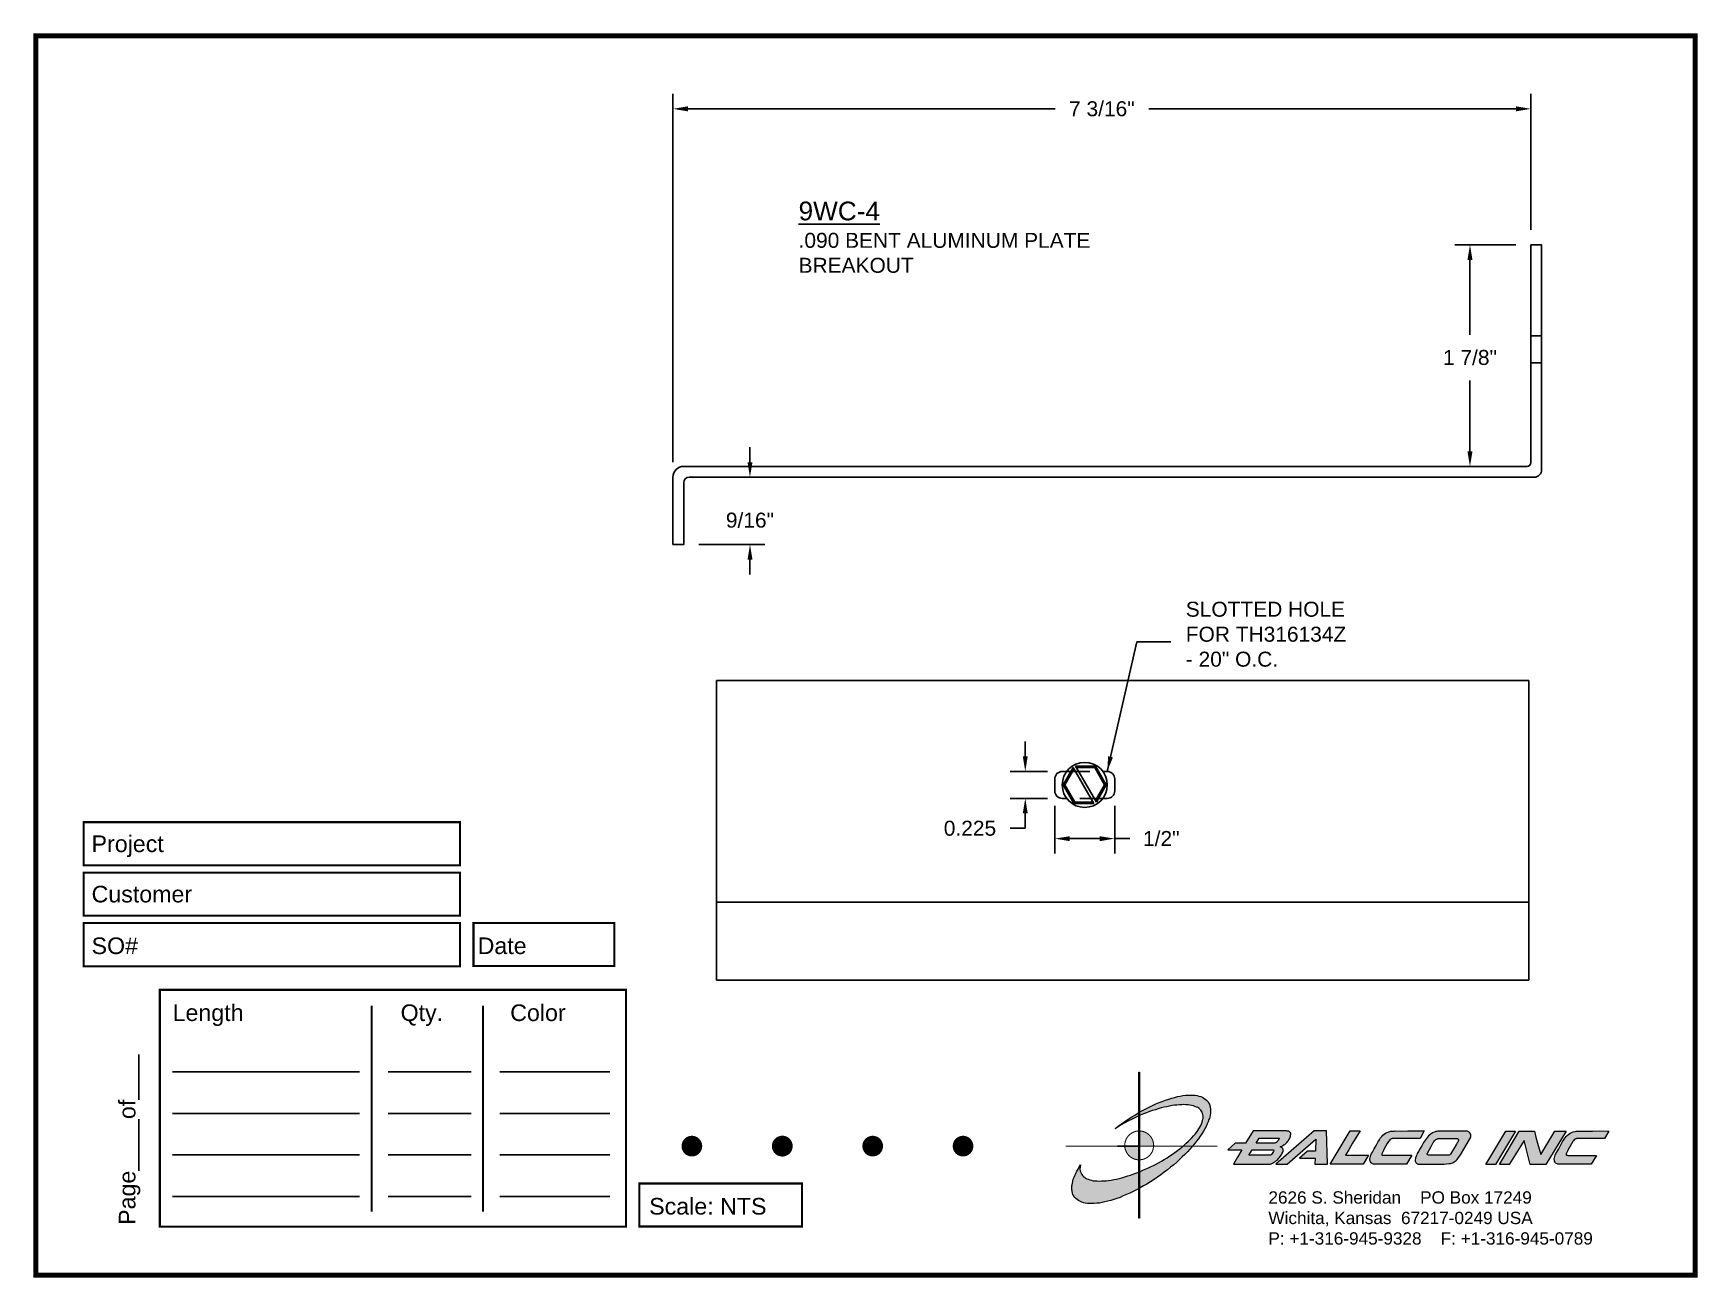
# Paper-space layout 'Breakout' of a CAD drawing. Header units: inches. Extents: x 0 to 10, y 0 to 7.5.
# The model-space entities are those that its viewports show. They can reach past a viewport. Long polylines and large blocks are cut down to what shows.
import ezdxf

# ---------------------------------------------------------------- set-up
doc = ezdxf.new("R2010")
doc.units = ezdxf.units.IN
doc.header["$MEASUREMENT"] = 0
doc.linetypes.add('HIDDEN', pattern=[0.375, 0.25, -0.125])
for name, color, linetype in [('ANCHORS', 4, 'Continuous'), ('Border', 7, 'Continuous'), ('DIMENSIONS', 3, 'Continuous'), ('METALS', 7, 'Continuous'), ('TEXT', 2, 'Continuous')]:
    doc.layers.add(name, color=color, linetype=linetype)
doc.styles.add('ARIAL', font='arial.ttf')
doc.dimstyles.new('Arial', dxfattribs={"dimtxt": 0.125, "dimasz": 0.125, "dimexe": 0.125, "dimexo": 0.125, "dimgap": 0.125, "dimtad": 0, "dimtih": 1, "dimtoh": 1, "dimdec": 4, "dimzin": 3, "dimdsep": 46, "dimlunit": 4, "dimtxsty": 'ARIAL', "dimcen": 0.125, "dimadec": 0, "dimazin": 0, "dimtfac": 1, "dimtdec": 4, "dimtofl": 0, "dimtmove": 0, "dimatfit": 3, "dimfxl": 0, "dimfrac": 2, "dimtolj": 1, "dimtzin": 0, "dimarcsym": 0})

# ---------------------------------------------------------------- blocks, each defined once
blk = doc.blocks.new('CADlogo')
h = blk.add_hatch(color=256)
h.paths.add_polyline_path([(0.918, 1.81), (0.909, 1.81), (0.909, 1.322), (0.918, 1.327)])
h.paths.add_polyline_path([(0.918, 1.285), (0.909, 1.281), (0.909, 1.1), (0.918, 1.1)])
h.paths.add_polyline_path([(0.918, 0.917), (0.909, 0.917), (0.909, 0.762), (0.909, 0.753), (0.91, 0.753), (0.918, 0.753)])
h.paths.add_polyline_path([(0.918, 1.091), (0.918, 1.1), (0.91, 1.1), (0.909, 1.1), (0.909, 0.917), (0.918, 0.917), (0.918, 0.919), (0.915, 0.919)])
h.paths.add_polyline_path([(0.918, 0.412), (0.909, 0.407), (0.909, 0.049), (0.918, 0.049)])
h.paths.add_polyline_path([(0.918, 0.753), (0.909, 0.753), (0.909, 0.606), (0.918, 0.609)])
h.paths.add_polyline_path([(0.918, 0.609), (0.909, 0.606), (0.909, 0.407), (0.918, 0.412)])
h.paths.add_polyline_path([(0.918, 1.327), (0.909, 1.322), (0.909, 1.281), (0.918, 1.285)])
h = blk.add_hatch(color=175)
h.paths.add_polyline_path([(0.574, 0.51), (0.543, 0.506), (0.514, 0.502), (0.487, 0.499), (0.459, 0.499), (0.432, 0.497), (0.406, 0.499), (0.382, 0.5), (0.36, 0.502), (0.338, 0.508), (0.318, 0.511), (0.298, 0.519), (0.282, 0.526), (0.265, 0.533), (0.252, 0.543), (0.24, 0.553), (0.234, 0.559), (0.229, 0.564), (0.22, 0.577), (0.212, 0.592), (0.205, 0.607), (0.203, 0.616), (0.201, 0.627), (0.199, 0.643), (0.201, 0.66), (0.201, 0.671), (0.205, 0.682), (0.207, 0.694), (0.19, 0.667), (0.176, 0.641), (0.161, 0.616), (0.148, 0.59), (0.137, 0.566), (0.128, 0.543), (0.119, 0.519), (0.113, 0.495), (0.108, 0.473), (0.104, 0.451), (0.103, 0.44), (0.103, 0.429), (0.101, 0.409), (0.103, 0.391), (0.104, 0.38), (0.106, 0.371), (0.11, 0.352), (0.115, 0.336), (0.124, 0.318), (0.13, 0.31), (0.135, 0.301), (0.143, 0.294), (0.15, 0.286), (0.165, 0.274), (0.181, 0.263), (0.199, 0.254), (0.22, 0.244), (0.242, 0.237), (0.263, 0.232), (0.289, 0.228), (0.315, 0.226), (0.342, 0.226), (0.371, 0.226), (0.402, 0.23), (0.434, 0.233), (0.467, 0.239), (0.499, 0.246), (0.534, 0.254), (0.571, 0.263), (0.606, 0.275), (0.644, 0.286), (0.682, 0.301), (0.721, 0.318), (0.759, 0.334), (0.799, 0.352), (0.841, 0.371), (0.882, 0.393), (0.909, 0.407), (0.909, 0.606), (0.884, 0.596), (0.847, 0.583), (0.81, 0.57), (0.774, 0.559), (0.739, 0.548), (0.704, 0.537), (0.671, 0.53), (0.638, 0.522), (0.606, 0.515)])
h.paths.add_polyline_path([(1.18, 0.738), (1.109, 0.698), (1.034, 0.661), (0.957, 0.627), (0.918, 0.609), (0.918, 0.412), (0.924, 0.414), (0.964, 0.438), (1.006, 0.462), (1.05, 0.489), (1.092, 0.517), (1.134, 0.544), (1.174, 0.574), (1.215, 0.603), (1.253, 0.634), (1.291, 0.663), (1.328, 0.694), (1.365, 0.725), (1.399, 0.757), (1.432, 0.788), (1.463, 0.819), (1.494, 0.85), (1.524, 0.883), (1.554, 0.917), (1.44, 0.917), (1.429, 0.908), (1.401, 0.886), (1.374, 0.864), (1.343, 0.842), (1.312, 0.822), (1.28, 0.8), (1.248, 0.778), (1.215, 0.758)])
h.paths.add_polyline_path([(1.769, 1.382), (1.767, 1.393), (1.763, 1.404), (1.758, 1.422), (1.749, 1.441), (1.743, 1.45), (1.738, 1.457), (1.73, 1.464), (1.725, 1.472), (1.709, 1.485), (1.692, 1.496), (1.674, 1.506), (1.654, 1.514), (1.632, 1.521), (1.61, 1.527), (1.584, 1.53), (1.559, 1.532), (1.531, 1.532), (1.502, 1.532), (1.471, 1.53), (1.44, 1.527), (1.407, 1.521), (1.374, 1.514), (1.339, 1.505), (1.304, 1.496), (1.268, 1.485), (1.229, 1.472), (1.191, 1.457), (1.152, 1.442), (1.114, 1.426), (1.074, 1.408), (1.034, 1.388), (0.991, 1.367), (0.951, 1.346), (0.918, 1.327), (0.918, 1.285), (0.926, 1.289), (0.964, 1.305), (1.001, 1.32), (1.037, 1.333), (1.074, 1.346), (1.109, 1.356), (1.143, 1.367), (1.178, 1.378), (1.213, 1.386), (1.246, 1.393), (1.277, 1.4), (1.31, 1.406), (1.339, 1.41), (1.368, 1.413), (1.398, 1.417), (1.425, 1.417), (1.452, 1.419), (1.476, 1.417), (1.502, 1.415), (1.524, 1.413), (1.546, 1.408), (1.566, 1.404), (1.584, 1.397), (1.602, 1.389), (1.617, 1.382), (1.632, 1.373), (1.644, 1.362), (1.65, 1.356), (1.655, 1.351), (1.665, 1.338), (1.672, 1.325), (1.677, 1.309), (1.681, 1.294), (1.683, 1.278), (1.683, 1.261), (1.683, 1.252), (1.681, 1.243), (1.677, 1.225), (1.672, 1.207), (1.665, 1.186), (1.655, 1.166), (1.644, 1.146), (1.632, 1.126), (1.619, 1.106), (1.602, 1.084), (1.586, 1.062), (1.568, 1.04), (1.548, 1.018), (1.527, 0.996), (1.504, 0.974), (1.48, 0.952), (1.456, 0.93), (1.44, 0.917), (1.554, 0.917), (1.579, 0.945), (1.602, 0.976), (1.626, 1.007), (1.648, 1.038), (1.668, 1.067), (1.687, 1.097), (1.703, 1.128), (1.719, 1.155), (1.732, 1.185), (1.743, 1.212), (1.752, 1.239), (1.758, 1.252), (1.762, 1.265), (1.767, 1.291), (1.771, 1.314), (1.771, 1.327), (1.773, 1.338), (1.771, 1.362), (1.771, 1.373)])
h.paths.add_polyline_path([(0.867, 1.296), (0.825, 1.271), (0.781, 1.243), (0.741, 1.214), (0.701, 1.186), (0.66, 1.157), (0.622, 1.128), (0.675, 1.161), (0.732, 1.194), (0.79, 1.225), (0.82, 1.239), (0.851, 1.254), (0.909, 1.281), (0.909, 1.322)])
h = blk.add_hatch(color=256)
h.paths.add_polyline_path([(1.074, 0.991), (1.07, 1.001), (1.065, 1.011), (1.059, 1.021), (1.053, 1.03), (1.046, 1.038), (1.039, 1.047), (1.031, 1.054), (1.022, 1.062), (1.014, 1.068), (1.004, 1.074), (0.995, 1.08), (0.985, 1.085), (0.975, 1.089), (0.964, 1.093), (0.954, 1.096), (0.943, 1.098), (0.932, 1.099), (0.921, 1.1), (0.918, 1.1), (0.918, 0.917), (0.94, 0.917), (1.086, 0.917), (1.087, 0.927), (1.086, 0.938), (1.085, 0.949), (1.083, 0.96), (1.081, 0.97), (1.078, 0.981)])
h.paths.add_polyline_path([(0.909, 0.917), (0.739, 0.917), (0.74, 0.91), (0.741, 0.899), (0.743, 0.888), (0.746, 0.878), (0.75, 0.867), (0.754, 0.857), (0.758, 0.847), (0.764, 0.837), (0.77, 0.828), (0.776, 0.819), (0.783, 0.811), (0.791, 0.803), (0.799, 0.795), (0.808, 0.788), (0.817, 0.782), (0.826, 0.776), (0.836, 0.771), (0.846, 0.766), (0.856, 0.762), (0.867, 0.759), (0.877, 0.757), (0.888, 0.755), (0.899, 0.753), (0.909, 0.753)])
h.paths.add_polyline_path([(0.918, 1.1), (0.91, 1.1), (0.909, 1.1), (0.909, 0.917), (0.918, 0.917)])
h = blk.add_hatch(color=256)
h.paths.add_polyline_path([(2.148, 0.874), (2.098, 0.784), (2.049, 0.7), (2.484, 0.7), (2.491, 0.702), (2.501, 0.703), (2.508, 0.705), (2.512, 0.707), (2.517, 0.711), (2.532, 0.72), (2.546, 0.729), (2.554, 0.735), (2.563, 0.74), (2.572, 0.747), (2.581, 0.757), (2.59, 0.768), (2.599, 0.777), (2.616, 0.799), (2.623, 0.811), (2.63, 0.822), (2.636, 0.833), (2.641, 0.844), (2.645, 0.855), (2.647, 0.864), (2.647, 0.879), (2.645, 0.883), (2.641, 0.886), (2.638, 0.892), (2.629, 0.899), (2.619, 0.905), (2.612, 0.91), (2.64, 0.921), (2.658, 0.936), (2.669, 0.943), (2.678, 0.95), (2.694, 0.967), (2.702, 0.976), (2.709, 0.985), (2.716, 0.994), (2.722, 1.005), (2.727, 1.014), (2.731, 1.025), (2.735, 1.038), (2.736, 1.049), (2.738, 1.062), (2.738, 1.073), (2.733, 1.082), (2.727, 1.088), (2.72, 1.093), (2.713, 1.097), (2.704, 1.099), (2.694, 1.1), (2.685, 1.102), (2.674, 1.102), (2.285, 1.102), (2.195, 0.952), (2.069, 0.952), (1.981, 0.874)])
h.paths.add_polyline_path([(2.274, 0.874), (2.53, 0.874), (2.534, 0.865), (2.532, 0.852), (2.524, 0.841), (2.515, 0.828), (2.505, 0.815), (2.493, 0.81), (2.49, 0.808), (2.235, 0.808)], flags=16)
h.paths.add_polyline_path([(2.321, 0.952), (2.356, 1.014), (2.587, 1.014), (2.592, 1.014), (2.597, 1.014), (2.597, 1.003), (2.59, 0.991), (2.583, 0.98), (2.569, 0.966), (2.555, 0.958), (2.546, 0.952), (2.535, 0.952)], flags=16)
h.paths.add_polyline_path([(3.04, 1.002), (3.036, 0.859), (2.941, 0.859), (2.844, 0.773), (3.031, 0.773), (3.027, 0.7), (3.181, 0.7), (3.168, 1.102), (3.02, 1.102), (2.557, 0.7), (2.694, 0.7)])
h.paths.add_polyline_path([(3.214, 0.7), (3.611, 0.7), (3.675, 0.808), (3.397, 0.808), (3.441, 0.881), (3.483, 0.952), (3.574, 1.102), (3.454, 1.102)])
h.paths.add_polyline_path([(3.788, 0.965), (3.766, 0.927), (3.743, 0.885), (3.721, 0.846), (3.71, 0.83), (3.702, 0.811), (3.697, 0.795), (3.693, 0.778), (3.691, 0.769), (3.691, 0.76), (3.691, 0.749), (3.693, 0.74), (3.7, 0.727), (3.708, 0.716), (3.711, 0.714), (3.724, 0.705), (3.733, 0.702), (3.744, 0.702), (3.757, 0.7), (3.774, 0.7), (4.134, 0.7), (4.196, 0.808), (3.854, 0.808), (3.841, 0.808), (3.833, 0.816), (3.836, 0.826), (3.843, 0.841), (3.856, 0.864), (3.869, 0.892), (3.883, 0.921), (3.898, 0.949), (3.914, 0.972), (3.924, 0.983), (3.931, 0.992), (3.943, 1.002), (3.954, 1.008), (3.969, 1.011), (4.297, 1.011), (4.346, 1.102), (4.238, 1.102), (4.15, 1.102), (4.075, 1.1), (3.997, 1.102), (3.982, 1.1), (3.968, 1.1), (3.955, 1.099), (3.942, 1.097), (3.92, 1.089), (3.9, 1.082), (3.889, 1.078), (3.88, 1.073), (3.863, 1.062), (3.849, 1.049), (3.834, 1.035), (3.821, 1.018), (3.81, 1.002), (3.799, 0.983)])
h.paths.add_polyline_path([(4.509, 1.097), (4.496, 1.095), (4.485, 1.093), (4.476, 1.089), (4.465, 1.086), (4.447, 1.077), (4.43, 1.066), (4.421, 1.06), (4.414, 1.055), (4.399, 1.04), (4.386, 1.025), (4.372, 1.011), (4.361, 0.994), (4.35, 0.976), (4.337, 0.96), (4.317, 0.923), (4.297, 0.888), (4.275, 0.855), (4.26, 0.828), (4.255, 0.813), (4.247, 0.799), (4.244, 0.784), (4.242, 0.777), (4.24, 0.769), (4.238, 0.753), (4.238, 0.735), (4.246, 0.722), (4.251, 0.714), (4.253, 0.713), (4.257, 0.711), (4.262, 0.705), (4.269, 0.703), (4.278, 0.702), (4.289, 0.7), (4.564, 0.7), (4.571, 0.7), (4.584, 0.702), (4.613, 0.703), (4.648, 0.707), (4.664, 0.709), (4.677, 0.713), (4.686, 0.716), (4.694, 0.722), (4.705, 0.727), (4.717, 0.735), (4.73, 0.744), (4.741, 0.755), (4.752, 0.769), (4.781, 0.815), (4.833, 0.903), (4.906, 1.025), (4.908, 1.035), (4.908, 1.046), (4.906, 1.051), (4.906, 1.057), (4.9, 1.069), (4.893, 1.08), (4.889, 1.082), (4.888, 1.086), (4.88, 1.089), (4.873, 1.093), (4.866, 1.097), (4.856, 1.1), (4.846, 1.1), (4.844, 1.1), (4.73, 1.1), (4.626, 1.1), (4.58, 1.1), (4.542, 1.099), (4.524, 1.099)])
h.paths.add_polyline_path([(4.527, 1.011), (4.54, 1.011), (4.745, 1.011), (4.752, 1.003), (4.758, 0.998), (4.758, 0.985), (4.756, 0.98), (4.754, 0.974), (4.749, 0.965), (4.743, 0.956), (4.734, 0.941), (4.663, 0.821), (4.648, 0.812), (4.639, 0.81), (4.633, 0.808), (4.622, 0.808), (4.61, 0.808), (4.416, 0.808), (4.398, 0.808), (4.39, 0.813), (4.387, 0.813), (4.385, 0.819), (4.378, 0.825), (4.385, 0.832), (4.408, 0.877), (4.428, 0.914), (4.447, 0.945), (4.454, 0.96), (4.461, 0.971), (4.474, 0.986), (4.487, 0.996), (4.496, 1.002), (4.508, 1.009), (4.516, 1.009)], flags=16)
h.paths.add_polyline_path([(5.089, 0.698), (5.206, 0.698), (5.445, 1.1), (5.33, 1.099)])
h.paths.add_polyline_path([(5.489, 1.099), (5.252, 0.698), (5.37, 0.698), (5.548, 0.987), (5.621, 0.698), (5.811, 0.698), (6.055, 1.099), (5.919, 1.1), (5.749, 0.817), (5.709, 0.954), (5.691, 1.024), (5.672, 1.099)])
h.paths.add_polyline_path([(6.086, 1.06), (6.069, 1.047), (6.056, 1.035), (6.044, 1.018), (6.031, 1.002), (6.02, 0.983), (6.009, 0.965), (5.987, 0.925), (5.965, 0.885), (5.941, 0.846), (5.932, 0.828), (5.923, 0.811), (5.917, 0.795), (5.914, 0.778), (5.912, 0.769), (5.912, 0.758), (5.914, 0.749), (5.916, 0.738), (5.921, 0.725), (5.928, 0.716), (5.936, 0.709), (5.945, 0.705), (5.954, 0.702), (5.965, 0.7), (5.98, 0.7), (5.994, 0.7), (6.355, 0.7), (6.419, 0.806), (6.073, 0.806), (6.056, 0.811), (6.056, 0.821), (6.056, 0.826), (6.064, 0.841), (6.077, 0.864), (6.089, 0.892), (6.104, 0.919), (6.119, 0.947), (6.135, 0.972), (6.144, 0.983), (6.153, 0.992), (6.163, 1), (6.166, 1.003), (6.172, 1.005), (6.178, 1.008), (6.19, 1.011), (6.517, 1.011), (6.569, 1.1), (6.459, 1.102), (6.373, 1.1), (6.296, 1.1), (6.217, 1.1), (6.203, 1.1), (6.19, 1.099), (6.175, 1.099), (6.164, 1.095), (6.141, 1.089), (6.12, 1.082), (6.111, 1.077), (6.102, 1.073)])
blk.add_hatch(color=256).paths.add_polyline_path([(0.918, 0.609), (0.909, 0.606), (0.909, 0.407), (0.918, 0.412)])
for q in [(0.65, 0.917), (0.909, 0.648)]:
    blk.add_line((0.909, 0.917), q)
at = {"color": 7, "lineweight": 0}
for points in [[(0.909, 1.81), (0.918, 1.81), (0.918, 0.049), (0.909, 0.049), (0.909, 1.81)], [(2.738, 1.073), (2.733, 1.082), (2.727, 1.088), (2.72, 1.093), (2.713, 1.097), (2.704, 1.099), (2.694, 1.1), (2.685, 1.102), (2.674, 1.102), (2.285, 1.102), (2.195, 0.952), (2.069, 0.952), (1.981, 0.874), (2.148, 0.874), (2.098, 0.784), (2.049, 0.7), (2.484, 0.7), (2.491, 0.702), (2.501, 0.703), (2.508, 0.705), (2.512, 0.707), (2.517, 0.711), (2.532, 0.72), (2.546, 0.729), (2.554, 0.735), (2.563, 0.74), (2.572, 0.747), (2.581, 0.757), (2.59, 0.768), (2.599, 0.777), (2.616, 0.799), (2.623, 0.811), (2.63, 0.822), (2.636, 0.833), (2.641, 0.844), (2.645, 0.855), (2.647, 0.864), (2.647, 0.874), (2.647, 0.879), (2.645, 0.883), (2.641, 0.886), (2.638, 0.892), (2.629, 0.899), (2.619, 0.905), (2.612, 0.91), (2.64, 0.921), (2.658, 0.936), (2.669, 0.943), (2.678, 0.95), (2.694, 0.967), (2.702, 0.976), (2.709, 0.985), (2.716, 0.994), (2.722, 1.005), (2.727, 1.014), (2.731, 1.025), (2.735, 1.038), (2.736, 1.049), (2.738, 1.062), (2.738, 1.073), (2.738, 1.073)], [(2.587, 0.985), (2.583, 0.98), (2.572, 0.969), (2.565, 0.963), (2.555, 0.958), (2.546, 0.952), (2.535, 0.952), (2.321, 0.952), (2.356, 1.014), (2.587, 1.014), (2.592, 1.014), (2.594, 1.014), (2.596, 1.013), (2.597, 1.011), (2.597, 1.005), (2.596, 1), (2.59, 0.991), (2.587, 0.985), (2.587, 0.985)], [(3.027, 0.7), (3.181, 0.7), (3.168, 1.102), (3.02, 1.102), (2.557, 0.7), (2.694, 0.7), (3.04, 1.002), (3.036, 0.859), (3.038, 0.859), (2.941, 0.859), (2.844, 0.773), (3.031, 0.773), (3.027, 0.7), (3.027, 0.7)], [(3.214, 0.7), (3.454, 1.102), (3.574, 1.102), (3.483, 0.952), (3.441, 0.881), (3.397, 0.808), (3.675, 0.808), (3.611, 0.7), (3.214, 0.7), (3.214, 0.7)], [(3.969, 1.011), (3.96, 1.009), (3.955, 1.007), (3.949, 1.005), (3.946, 1.003), (3.94, 1), (3.931, 0.992), (3.924, 0.983), (3.914, 0.972), (3.898, 0.949), (3.883, 0.921), (3.869, 0.892), (3.856, 0.864), (3.843, 0.841), (3.836, 0.826), (3.834, 0.821), (3.834, 0.817), (3.836, 0.813), (3.839, 0.81), (3.847, 0.808), (3.854, 0.808), (4.196, 0.808), (4.134, 0.7), (3.774, 0.7), (3.757, 0.7), (3.744, 0.702), (3.733, 0.702), (3.724, 0.705), (3.715, 0.711), (3.711, 0.713), (3.708, 0.716), (3.7, 0.727), (3.693, 0.74), (3.691, 0.749), (3.691, 0.76), (3.691, 0.769), (3.693, 0.778), (3.697, 0.795), (3.702, 0.811), (3.71, 0.83), (3.721, 0.846), (3.743, 0.885), (3.766, 0.927), (3.788, 0.965), (3.799, 0.983), (3.81, 1.002), (3.821, 1.018), (3.834, 1.035), (3.849, 1.049), (3.863, 1.062), (3.88, 1.073), (3.889, 1.078), (3.9, 1.082), (3.92, 1.089), (3.942, 1.097), (3.955, 1.099), (3.968, 1.1), (3.982, 1.1), (3.997, 1.102), (4.075, 1.1), (4.15, 1.102), (4.238, 1.102), (4.346, 1.102), (4.297, 1.011), (3.969, 1.011), (3.969, 1.011)], [(4.846, 1.1), (4.844, 1.1), (4.73, 1.1), (4.626, 1.1), (4.58, 1.1), (4.542, 1.099), (4.524, 1.099), (4.509, 1.097), (4.496, 1.095), (4.485, 1.093), (4.476, 1.089), (4.465, 1.086), (4.447, 1.077), (4.43, 1.066), (4.421, 1.06), (4.414, 1.055), (4.399, 1.04), (4.386, 1.025), (4.372, 1.011), (4.361, 0.994), (4.35, 0.976), (4.337, 0.96), (4.317, 0.923), (4.297, 0.888), (4.275, 0.855), (4.26, 0.828), (4.255, 0.813), (4.247, 0.799), (4.244, 0.784), (4.242, 0.777), (4.24, 0.769), (4.238, 0.753), (4.238, 0.735), (4.246, 0.722), (4.251, 0.714), (4.253, 0.713), (4.257, 0.711), (4.262, 0.705), (4.269, 0.703), (4.278, 0.702), (4.289, 0.7), (4.564, 0.7), (4.571, 0.7), (4.584, 0.702), (4.613, 0.703), (4.648, 0.707), (4.664, 0.709), (4.677, 0.713), (4.686, 0.716), (4.694, 0.722), (4.705, 0.727), (4.717, 0.735), (4.73, 0.744), (4.741, 0.755), (4.752, 0.769), (4.781, 0.815), (4.833, 0.903), (4.906, 1.025), (4.908, 1.035), (4.908, 1.046), (4.906, 1.051), (4.906, 1.057), (4.9, 1.069), (4.897, 1.075), (4.893, 1.08), (4.889, 1.082), (4.888, 1.086), (4.88, 1.089), (4.873, 1.093), (4.866, 1.097), (4.856, 1.1), (4.846, 1.1), (4.846, 1.1)], [(4.734, 0.941), (4.663, 0.821), (4.653, 0.815), (4.646, 0.811), (4.639, 0.81), (4.633, 0.808), (4.622, 0.808), (4.61, 0.808), (4.416, 0.808), (4.403, 0.808), (4.396, 0.81), (4.39, 0.813), (4.388, 0.813), (4.386, 0.815), (4.385, 0.819), (4.383, 0.821), (4.383, 0.826), (4.383, 0.83), (4.385, 0.832), (4.408, 0.877), (4.428, 0.914), (4.447, 0.945), (4.454, 0.96), (4.461, 0.971), (4.471, 0.982), (4.478, 0.989), (4.487, 0.996), (4.496, 1.002), (4.505, 1.007), (4.511, 1.009), (4.516, 1.009), (4.527, 1.011), (4.54, 1.011), (4.743, 1.011), (4.749, 1.007), (4.752, 1.003), (4.756, 1), (4.758, 0.994), (4.758, 0.985), (4.756, 0.98), (4.754, 0.974), (4.749, 0.965), (4.743, 0.956), (4.734, 0.941), (4.734, 0.941)], [(5.089, 0.698), (5.33, 1.099), (5.445, 1.1), (5.206, 0.698), (5.091, 0.698), (5.089, 0.698), (5.089, 0.698)], [(5.811, 0.698), (5.621, 0.698), (5.548, 0.987), (5.37, 0.698), (5.252, 0.698), (5.489, 1.099), (5.672, 1.099), (5.691, 1.024), (5.709, 0.954), (5.749, 0.817), (5.919, 1.1), (6.055, 1.099), (5.811, 0.698), (5.811, 0.698)], [(6.19, 1.011), (6.181, 1.009), (6.175, 1.007), (6.172, 1.005), (6.166, 1.003), (6.163, 1), (6.153, 0.992), (6.144, 0.983), (6.135, 0.972), (6.119, 0.947), (6.104, 0.919), (6.089, 0.892), (6.077, 0.864), (6.064, 0.841), (6.056, 0.826), (6.056, 0.821), (6.056, 0.815), (6.058, 0.811), (6.062, 0.81), (6.067, 0.808), (6.077, 0.806), (6.419, 0.806), (6.355, 0.7), (5.994, 0.7), (5.98, 0.7), (5.965, 0.7), (5.954, 0.702), (5.945, 0.705), (5.936, 0.709), (5.932, 0.713), (5.928, 0.716), (5.921, 0.725), (5.916, 0.738), (5.914, 0.749), (5.912, 0.758), (5.912, 0.769), (5.914, 0.778), (5.917, 0.795), (5.923, 0.811), (5.932, 0.828), (5.941, 0.846), (5.965, 0.885), (5.987, 0.925), (6.009, 0.965), (6.02, 0.983), (6.031, 1.002), (6.044, 1.018), (6.056, 1.035), (6.069, 1.047), (6.086, 1.06), (6.102, 1.073), (6.111, 1.077), (6.12, 1.082), (6.141, 1.089), (6.164, 1.095), (6.175, 1.099), (6.19, 1.099), (6.203, 1.1), (6.217, 1.1), (6.296, 1.1), (6.373, 1.1), (6.459, 1.102), (6.569, 1.1), (6.517, 1.011), (6.19, 1.011), (6.19, 1.011)], [(2.484, 0.808), (2.235, 0.808), (2.274, 0.874), (2.524, 0.874), (2.53, 0.872), (2.532, 0.87), (2.533, 0.866), (2.533, 0.863), (2.532, 0.852), (2.524, 0.841), (2.515, 0.828), (2.506, 0.817), (2.501, 0.813), (2.493, 0.81), (2.49, 0.808), (2.486, 0.808), (2.484, 0.808), (2.484, 0.808)]]:
    blk.add_lwpolyline(points, dxfattribs=at)
at = {"color": 175, "lineweight": 0}
blk.add_lwpolyline([(1.758, 1.422), (1.763, 1.404), (1.767, 1.393), (1.769, 1.382), (1.771, 1.373), (1.771, 1.362), (1.773, 1.338), (1.771, 1.327), (1.771, 1.314), (1.767, 1.291), (1.762, 1.265), (1.758, 1.252), (1.752, 1.239), (1.743, 1.212), (1.732, 1.185), (1.719, 1.155), (1.703, 1.128), (1.687, 1.097), (1.668, 1.067), (1.648, 1.038), (1.626, 1.007), (1.602, 0.976), (1.579, 0.945), (1.551, 0.914), (1.524, 0.883), (1.494, 0.85), (1.463, 0.819), (1.432, 0.788), (1.399, 0.757), (1.365, 0.725), (1.328, 0.694), (1.291, 0.663), (1.253, 0.634), (1.215, 0.603), (1.174, 0.574), (1.134, 0.544), (1.092, 0.517), (1.05, 0.489), (1.006, 0.462), (0.964, 0.438), (0.924, 0.414), (0.882, 0.393), (0.841, 0.371), (0.799, 0.352), (0.759, 0.334), (0.721, 0.318), (0.682, 0.301), (0.644, 0.286), (0.606, 0.275), (0.571, 0.263), (0.534, 0.254), (0.499, 0.246), (0.467, 0.239), (0.434, 0.233), (0.402, 0.23), (0.371, 0.226), (0.342, 0.226), (0.315, 0.226), (0.289, 0.228), (0.263, 0.232), (0.242, 0.237), (0.22, 0.244), (0.199, 0.254), (0.181, 0.263), (0.165, 0.274), (0.15, 0.286), (0.143, 0.294), (0.135, 0.301), (0.13, 0.31), (0.124, 0.318), (0.115, 0.336), (0.11, 0.352), (0.106, 0.371), (0.104, 0.38), (0.103, 0.391), (0.101, 0.409), (0.103, 0.429), (0.103, 0.44), (0.104, 0.451), (0.108, 0.473), (0.113, 0.495), (0.119, 0.519), (0.128, 0.543), (0.137, 0.566), (0.148, 0.59), (0.161, 0.616), (0.176, 0.641), (0.19, 0.667), (0.207, 0.694), (0.205, 0.682), (0.201, 0.671), (0.201, 0.66), (0.199, 0.649), (0.199, 0.638), (0.201, 0.627), (0.203, 0.616), (0.205, 0.607), (0.212, 0.592), (0.22, 0.577), (0.229, 0.564), (0.234, 0.559), (0.24, 0.553), (0.252, 0.543), (0.265, 0.533), (0.282, 0.526), (0.298, 0.519), (0.318, 0.511), (0.338, 0.508), (0.36, 0.502), (0.382, 0.5), (0.406, 0.499), (0.432, 0.497), (0.459, 0.499), (0.487, 0.499), (0.514, 0.502), (0.543, 0.506), (0.574, 0.51), (0.606, 0.515), (0.638, 0.522), (0.671, 0.53), (0.704, 0.537), (0.739, 0.548), (0.774, 0.559), (0.81, 0.57), (0.847, 0.583), (0.884, 0.596), (0.92, 0.61), (0.957, 0.627), (1.034, 0.661), (1.109, 0.698), (1.18, 0.738), (1.215, 0.758), (1.248, 0.778), (1.28, 0.8), (1.312, 0.822), (1.343, 0.842), (1.374, 0.864), (1.401, 0.886), (1.429, 0.908), (1.456, 0.93), (1.48, 0.952), (1.504, 0.974), (1.527, 0.996), (1.548, 1.018), (1.568, 1.04), (1.586, 1.062), (1.602, 1.084), (1.619, 1.106), (1.632, 1.126), (1.644, 1.146), (1.655, 1.166), (1.665, 1.186), (1.672, 1.207), (1.677, 1.225), (1.681, 1.243), (1.683, 1.252), (1.683, 1.261), (1.683, 1.278), (1.681, 1.294), (1.677, 1.309), (1.672, 1.325), (1.665, 1.338), (1.655, 1.351), (1.65, 1.356), (1.644, 1.362), (1.632, 1.373), (1.617, 1.382), (1.602, 1.389), (1.584, 1.397), (1.566, 1.404), (1.546, 1.408), (1.524, 1.413), (1.502, 1.415), (1.476, 1.417), (1.452, 1.419), (1.425, 1.417), (1.398, 1.417), (1.368, 1.413), (1.339, 1.41), (1.31, 1.406), (1.277, 1.4), (1.246, 1.393), (1.213, 1.386), (1.178, 1.378), (1.143, 1.367), (1.109, 1.356), (1.074, 1.346), (1.037, 1.333), (1.001, 1.32), (0.964, 1.305), (0.926, 1.289), (0.851, 1.254), (0.82, 1.239), (0.79, 1.225), (0.732, 1.194), (0.675, 1.161), (0.622, 1.128), (0.66, 1.157), (0.701, 1.186), (0.741, 1.214), (0.781, 1.243), (0.825, 1.271), (0.867, 1.296), (0.909, 1.322), (0.951, 1.346), (0.991, 1.367), (1.034, 1.388), (1.074, 1.408), (1.114, 1.426), (1.152, 1.442), (1.191, 1.457), (1.229, 1.472), (1.268, 1.485), (1.304, 1.496), (1.339, 1.505), (1.374, 1.514), (1.407, 1.521), (1.44, 1.527), (1.471, 1.53), (1.502, 1.532), (1.531, 1.532), (1.559, 1.532), (1.584, 1.53), (1.61, 1.527), (1.632, 1.521), (1.654, 1.514), (1.674, 1.506), (1.692, 1.496), (1.709, 1.485), (1.725, 1.472), (1.73, 1.464), (1.738, 1.457), (1.743, 1.45), (1.749, 1.441), (1.758, 1.422), (1.758, 1.422)], dxfattribs=at)
at = {"color": 7, "lineweight": 0, "const_width": 0.0128}
blk.add_lwpolyline([(1.087, 0.927), (1.086, 0.938), (1.085, 0.949), (1.083, 0.96), (1.081, 0.97), (1.078, 0.981), (1.074, 0.991), (1.07, 1.001), (1.065, 1.011), (1.059, 1.021), (1.053, 1.03), (1.046, 1.038), (1.039, 1.047), (1.031, 1.054), (1.022, 1.062), (1.014, 1.068), (1.004, 1.074), (0.995, 1.08), (0.985, 1.085), (0.975, 1.089), (0.964, 1.093), (0.954, 1.096), (0.943, 1.098), (0.932, 1.099), (0.921, 1.1), (0.91, 1.1), (0.899, 1.1), (0.888, 1.099), (0.877, 1.097), (0.867, 1.094), (0.856, 1.091), (0.846, 1.087), (0.836, 1.082), (0.826, 1.077), (0.817, 1.071), (0.808, 1.065), (0.799, 1.058), (0.791, 1.05), (0.783, 1.043), (0.776, 1.034), (0.77, 1.025), (0.764, 1.016), (0.758, 1.006), (0.754, 0.996), (0.75, 0.986), (0.746, 0.976), (0.743, 0.965), (0.741, 0.954), (0.74, 0.943), (0.739, 0.932), (0.739, 0.921), (0.74, 0.91), (0.741, 0.899), (0.743, 0.888), (0.746, 0.878), (0.75, 0.867), (0.754, 0.857), (0.758, 0.847), (0.764, 0.837), (0.77, 0.828), (0.776, 0.819), (0.783, 0.811), (0.791, 0.803), (0.799, 0.795), (0.808, 0.788), (0.817, 0.782), (0.826, 0.776), (0.836, 0.771), (0.846, 0.766), (0.856, 0.762), (0.867, 0.759), (0.877, 0.757), (0.888, 0.755), (0.899, 0.753), (0.91, 0.753), (0.921, 0.753), (0.932, 0.754), (0.943, 0.756), (0.954, 0.758), (0.964, 0.761), (0.975, 0.764), (0.985, 0.769), (0.995, 0.773), (1.004, 0.779), (1.014, 0.785), (1.022, 0.792), (1.031, 0.799), (1.039, 0.807), (1.046, 0.815), (1.053, 0.824), (1.059, 0.833), (1.065, 0.842), (1.07, 0.852), (1.074, 0.862), (1.078, 0.872), (1.081, 0.883), (1.083, 0.894), (1.085, 0.905), (1.086, 0.916), (1.087, 0.927)], dxfattribs=at)
at = {"color": 7, "lineweight": 0}
blk.add_lwpolyline([(1.853, 0.917, 0.0091, 0.0091, 0), (0.029, 0.917, 0.00366, 0.00366, 0), (0.029, 0.917, 0.00366, 0.00366, 0)], format="xyseb", dxfattribs=at)
blk = doc.blocks.new('ACADlogo')
blk.add_blockref('CADlogo', (-0.011, 7.152))
blk = doc.blocks.new('*D10')
at = {"layer": 'Defpoints', "color": 0}
for p in [(27.075, 10.154), (34.235, 9.019), (27.075, 7.081)]:
    blk.add_point(p, dxfattribs=at)
at = {"layer": 'DIMENSIONS', "color": 0, "lineweight": -2}
for p, q in [((27.075, 7.206), (27.075, 10.279)), ((34.235, 9.144), (34.235, 10.279)), ((27.2, 10.154), (30.265, 10.154)), ((34.11, 10.154), (31.046, 10.154))]:
    blk.add_line(p, q, dxfattribs=at)
at = {"layer": 'DIMENSIONS', "color": 0}
for points in [[(27.2, 10.175), (27.2, 10.133), (27.075, 10.154)], [(34.11, 10.175), (34.11, 10.133), (34.235, 10.154)]]:
    blk.add_solid(points, dxfattribs=at)
at = {"layer": 'DIMENSIONS', "color": 0, "insert": (30.655, 10.154), "char_height": 0.125, "attachment_point": 5, "style": 'ARIAL'}
blk.add_mtext('\\A1;7 3/16"', dxfattribs=at)
blk = doc.blocks.new('*D11')
at = {"layer": 'Defpoints', "color": 0}
for p in [(27.21, 7.081), (27.718, 7.081), (27.165, 6.519)]:
    blk.add_point(p, dxfattribs=at)
at = {"layer": 'DIMENSIONS', "color": 0, "lineweight": -2}
for p, q in [((27.718, 7.206), (27.718, 7.331)), ((27.335, 7.081), (27.843, 7.081)), ((27.29, 6.519), (27.843, 6.519)), ((27.718, 6.394), (27.718, 6.269))]:
    blk.add_line(p, q, dxfattribs=at)
at = {"layer": 'DIMENSIONS', "color": 0}
for points in [[(27.698, 7.206), (27.739, 7.206), (27.718, 7.081)], [(27.698, 6.394), (27.739, 6.394), (27.718, 6.519)]]:
    blk.add_solid(points, dxfattribs=at)
at = {"layer": 'DIMENSIONS', "color": 0, "insert": (27.718, 6.722), "char_height": 0.125, "attachment_point": 5, "style": 'ARIAL'}
blk.add_mtext('\\A1;9/16"', dxfattribs=at)
blk = doc.blocks.new('*D12')
at = {"layer": 'Defpoints', "color": 0}
for p in [(34.235, 9.019), (33.727, 7.171), (34.204, 7.171)]:
    blk.add_point(p, dxfattribs=at)
at = {"layer": 'DIMENSIONS', "color": 0, "lineweight": -2}
for p, q in [((34.11, 9.019), (33.602, 9.019)), ((33.727, 8.894), (33.727, 8.268)), ((33.727, 7.296), (33.727, 7.889)), ((34.079, 7.171), (33.602, 7.171))]:
    blk.add_line(p, q, dxfattribs=at)
at = {"layer": 'DIMENSIONS', "color": 0}
for points in [[(33.706, 8.894), (33.748, 8.894), (33.727, 9.019)], [(33.706, 7.296), (33.748, 7.296), (33.727, 7.171)]]:
    blk.add_solid(points, dxfattribs=at)
at = {"layer": 'DIMENSIONS', "color": 0, "insert": (33.727, 8.079), "char_height": 0.125, "attachment_point": 5, "style": 'ARIAL'}
blk.add_mtext('\\A1;1 7/8"', dxfattribs=at)
blk = doc.blocks.new('*D19')
at = {"layer": 'Defpoints', "color": 0}
for p in [(30.262, 4.464), (30.762, 4.464), (30.762, 4.066)]:
    blk.add_point(p, dxfattribs=at)
at = {"layer": 'DIMENSIONS', "color": 0, "lineweight": -2}
for p, q in [((30.262, 4.339), (30.262, 3.941)), ((30.762, 4.339), (30.762, 3.941)), ((30.387, 4.066), (30.637, 4.066)), ((30.762, 4.066), (30.887, 4.066))]:
    blk.add_line(p, q, dxfattribs=at)
at = {"layer": 'DIMENSIONS', "color": 0}
for points in [[(30.387, 4.086), (30.387, 4.045), (30.262, 4.066)], [(30.637, 4.086), (30.637, 4.045), (30.762, 4.066)]]:
    blk.add_solid(points, dxfattribs=at)
at = {"layer": 'DIMENSIONS', "color": 0, "insert": (31.151, 4.066), "char_height": 0.125, "attachment_point": 5, "style": 'ARIAL'}
blk.add_mtext('\\A1;1/2"', dxfattribs=at)
blk = doc.blocks.new('*D20')
at = {"layer": 'Defpoints', "color": 0}
for p in [(30.325, 4.627), (30.016, 4.402), (30.325, 4.402)]:
    blk.add_point(p, dxfattribs=at)
at = {"layer": 'DIMENSIONS', "color": 0, "lineweight": -2}
for p, q in [((30.016, 4.752), (30.016, 4.877)), ((30.2, 4.627), (29.891, 4.627)), ((30.2, 4.402), (29.891, 4.402)), ((30.016, 4.277), (30.016, 4.152)), ((30.016, 4.152), (29.891, 4.152))]:
    blk.add_line(p, q, dxfattribs=at)
at = {"layer": 'DIMENSIONS', "color": 0}
for points in [[(29.995, 4.752), (30.036, 4.752), (30.016, 4.627)], [(29.995, 4.277), (30.036, 4.277), (30.016, 4.402)]]:
    blk.add_solid(points, dxfattribs=at)
at = {"layer": 'DIMENSIONS', "color": 0, "insert": (29.554, 4.152), "char_height": 0.125, "attachment_point": 5, "style": 'ARIAL'}
blk.add_mtext('\\A1;0.225', dxfattribs=at)
blk = doc.blocks.new('tapcon head')
for p, q in [((-0.097, 0.144), (0.076, -0.156)), ((-0.076, 0.156), (0.097, -0.144))]:
    blk.add_line(p, q)
for points in [[(-0.097, 0.144), (-0.18, 0), (-0.09, -0.156), (0.076, -0.156)], [(0.097, -0.144), (0.18, 0), (0.09, 0.156), (-0.076, 0.156)], [(0.09, -0.131), (0.166, 0), (0.083, 0.144), (-0.069, 0.144)], [(-0.09, 0.131), (-0.166, 0), (-0.083, -0.144), (0.069, -0.144)]]:
    blk.add_lwpolyline(points)
blk.add_circle((0, 0), 0.188)

msp = doc.modelspace()

# ---------------------------------------------------------------- linework, layer by layer
at = {"linetype": 'HIDDEN', "ltscale": 0.125}
for p, q in [((34.23538, 8.26123), (34.32538, 8.26123)), ((34.23538, 8.03623), (34.32538, 8.03623)), ((30.36205, 4.62652), (30.66205, 4.62652)), ((30.66205, 4.40152), (30.36205, 4.40152))]:
    msp.add_line(p, q, dxfattribs=at)
for p, q in [((27.43774, 5.38402), (34.21723, 5.38402)), ((27.43774, 5.38402), (27.43774, 2.88402)), ((34.21723, 5.38402), (34.21723, 2.88402)), ((30.32455, 4.62652), (30.36205, 4.62652)), ((30.66205, 4.62652), (30.69955, 4.62652)), ((30.26205, 4.56402), (30.26205, 4.46402)), ((30.76205, 4.56402), (30.76205, 4.46402)), ((30.32455, 4.40152), (30.36205, 4.40152)), ((30.66205, 4.40152), (30.69955, 4.40152)), ((27.43774, 3.53652), (34.21723, 3.53652)), ((27.43774, 2.88402), (34.21723, 2.88402))]:
    msp.add_line(p, q)
for centre, start, end in [((30.32455, 4.56402), 90, 180), ((30.69955, 4.56402), 0, 90), ((30.32455, 4.46402), 180, 270), ((30.69955, 4.46402), 270, 0)]:
    msp.add_arc(centre, 0.0625, start, end)
at = {"layer": 'METALS'}
msp.add_lwpolyline([(27.07538, 6.51873), (27.07538, 7.08123, -0.41421356), (27.16538, 7.17123), (34.20413, 7.17123, 0.41421356), (34.23538, 7.20248), (34.23538, 9.01873), (34.32538, 9.01873), (34.32538, 7.14373, -0.41421356), (34.26288, 7.08123), (27.21038, 7.08123, 0.41421356), (27.16538, 7.03623), (27.16538, 6.51873)], format="xyb", close=True, dxfattribs=at)

# ---------------------------------------------------------------- block references
at = {"layer": 'ANCHORS'}
msp.add_blockref('tapcon head', (30.51205, 4.51402), dxfattribs=at)

# ---------------------------------------------------------------- texts
at = {"layer": 'TEXT', "insert": (28.12387, 9.38001), "char_height": 0.15625, "width": 3.3125, "attachment_point": 1, "style": 'ARIAL'}
msp.add_mtext('{\\L9WC-4\\P\\H0.8x;\\l.090 BENT ALUMINUM PLATE\\PBREAKOUT}', dxfattribs=at)
at = {"layer": 'TEXT', "insert": (31.35541, 5.77049), "char_height": 0.125, "attachment_point": 4, "style": 'ARIAL'}
msp.add_mtext('SLOTTED HOLE\\PFOR TH316134Z\\P- 20" O.C.', dxfattribs=at)

# ---------------------------------------------------------------- dimensions: what is measured, and where the dimension line sits
at = {"layer": 'DIMENSIONS'}
for base, p1, p2, picture, middle in [((27.07538, 10.15433), (34.23538, 9.01873), (27.07538, 7.08123), '*D10', (30.65538, 10.15433)), ((30.76205, 4.06552), (30.26205, 4.46402), (30.76205, 4.46402), '*D19', (31.15082, 4.06552))]:
    dim = msp.add_linear_dim(base=base, p1=p1, p2=p2, dimstyle='Arial', override={"dimpost": ''}, dxfattribs=at)
    dim.commit()
    dim.dimension.update_dxf_attribs({"geometry": picture, "text_midpoint": middle})
for base, p1, p2, picture, middle in [((33.72682, 7.17123), (34.23538, 9.01873), (34.20413, 7.17123), '*D12', (33.72682, 8.07863)), ((27.7185, 7.08123), (27.16538, 6.51873), (27.21038, 7.08123), '*D11', (27.7185, 6.72151))]:
    dim = msp.add_linear_dim(base=base, p1=p1, p2=p2, angle=90, dimstyle='Arial', override={"dimpost": ''}, dxfattribs=at)
    dim.commit()
    dim.dimension.update_dxf_attribs({"geometry": picture, "text_midpoint": middle, "dimtype": 160})
dim = msp.add_linear_dim(base=(30.01554, 4.40152), p1=(30.32455, 4.62652), p2=(30.32455, 4.40152), angle=90, dimstyle='Arial', override={"dimdec": 3, "dimlunit": 2, "dimpost": ''}, dxfattribs=at)
dim.commit()
dim.dimension.update_dxf_attribs({"geometry": '*D20', "text_midpoint": (29.55417, 4.15152)})

# ---------------------------------------------------------------- leaders
at = {"layer": 'TEXT'}
msp.add_leader([(30.69955, 4.62652), (30.94609, 5.70799), (31.23041, 5.70799)], dimstyle='Arial', override={"dimgap": 0.125, "dimtad": 0}, dxfattribs=at)

psp = doc.layouts.new('Breakout')

# ---------------------------------------------------------------- linework, layer by layer
at = {"layer": 'Border', "color": 253}
for p, q in [((0.823, 1.224), (1.95, 1.224)), ((2.122, 1.224), (2.622, 1.224)), ((2.794, 1.224), (3.457, 1.224)), ((0.823, 0.974), (1.95, 0.974)), ((2.122, 0.974), (2.622, 0.974)), ((2.794, 0.974), (3.457, 0.974)), ((0.823, 0.724), (1.95, 0.724)), ((2.122, 0.724), (2.622, 0.724)), ((2.794, 0.724), (3.457, 0.724)), ((0.823, 0.474), (1.95, 0.474)), ((2.122, 0.474), (2.622, 0.474)), ((2.794, 0.474), (3.457, 0.474))]:
    psp.add_line(p, q, dxfattribs=at)
at = {"layer": 'Border'}
for points, const_width in [([(0, 7.461), (9.993, 7.461), (9.993, 0), (0, 0)], 0.03), ([(0.289, 2.727), (2.554, 2.727), (2.554, 2.467), (0.289, 2.467)], 0.0125), ([(0.289, 2.423), (2.554, 2.423), (2.554, 2.164), (0.289, 2.164)], 0.0125), ([(0.289, 2.12), (2.554, 2.12), (2.554, 1.86), (0.289, 1.86)], 0.0125), ([(2.636, 1.861), (2.636, 2.12), (3.484, 2.12), (3.484, 1.861)], 0.0125), ([(3.554, 0.292), (0.747, 0.292), (0.747, 1.718), (3.554, 1.718)], 0.0125), ([(3.635, 0.552), (4.614, 0.552), (4.614, 0.293), (3.635, 0.293)], 0.0125)]:
    psp.add_lwpolyline(points, close=True, dxfattribs=dict(at, const_width=const_width))
at = {"layer": 'Border', "const_width": 0.0125}
for points in [[(2.022, 1.623), (2.022, 0.382)], [(2.693, 1.623), (2.693, 0.382)]]:
    psp.add_lwpolyline(points, dxfattribs=at)
at = {"layer": 'Border', "color": 175, "const_width": 0.0625}
for points in [[(3.92, 0.777, 1), (3.982, 0.777, 1)], [(4.464, 0.777, 1), (4.527, 0.777, 1)], [(5.009, 0.777, 1), (5.071, 0.777, 1)], [(5.553, 0.777, 1), (5.615, 0.777, 1)]]:
    psp.add_lwpolyline(points, format="xyb", close=True, dxfattribs=at)

# ---------------------------------------------------------------- block references
at = {"layer": 'Border', "xscale": 0.5, "yscale": 0.5, "zscale": 0.5}
psp.add_blockref('ACADlogo', (6.194, -3.258), dxfattribs=at)

# ---------------------------------------------------------------- texts
at = {"layer": 'Border', "style": 'ARIAL'}
for s, p in [('Project', (0.336, 2.547)), ('Customer', (0.336, 2.244)), ('SO#', (0.336, 1.933)), ('Date', (2.661, 1.933)), ('Length', (0.824, 1.53)), ('Qty.', (2.197, 1.53)), ('Color', (2.857, 1.53)), ('Scale: NTS', (3.694, 0.365))]:
    psp.add_text(s, height=0.1, dxfattribs=at).set_placement(p)
psp.add_text('Page%%u        %%uof%%u       ', height=0.1, rotation=90, dxfattribs=at).set_placement((0.6, 0.303))
at = {"layer": 'Border', "insert": (7.423, 0.505), "char_height": 0.074, "width": 2.3438, "attachment_point": 1, "style": 'ARIAL'}
psp.add_mtext('2626 S. Sheridan    PO Box 17249\\PWichita, Kansas  67217-0249 USA \\PP: +1-316-945-9328    F: +1-316-945-0789', dxfattribs=at)

# ---------------------------------------------------------------- viewports
at = {"layer": '0'}
psp.add_viewport(center=(4.997, 3.73), size=(9.993, 7.46055), view_center_point=(28.68279, 5.59321), view_height=10.3392828, dxfattribs=at)

doc.saveas('drawing.dxf')
